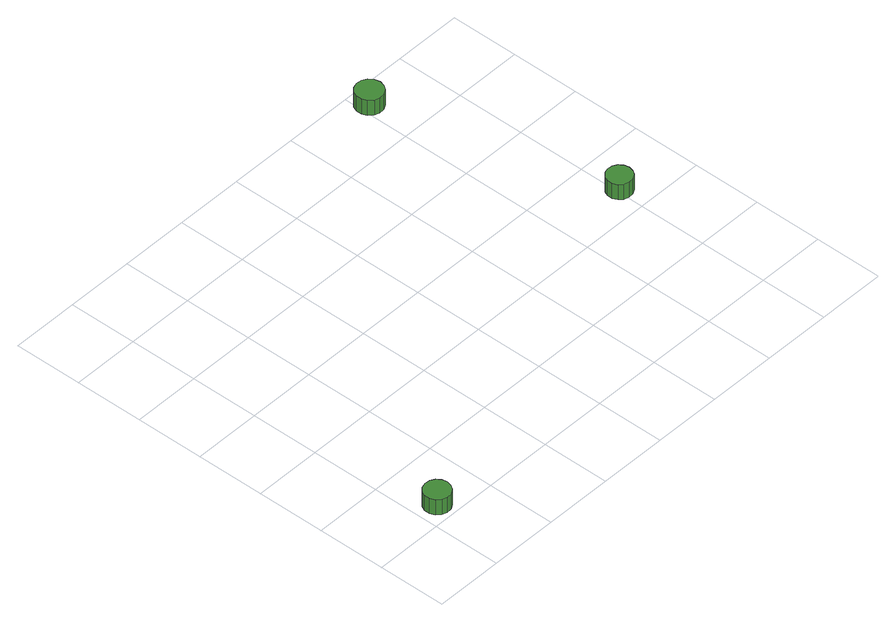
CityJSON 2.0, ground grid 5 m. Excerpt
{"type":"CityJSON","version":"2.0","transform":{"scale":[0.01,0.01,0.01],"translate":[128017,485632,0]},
"CityObjects":{
"tree1":{"type":"SolitaryVegetationObject","attributes":{"function":"something"},"geometry":[{"type":"MultiSurface","lod":"1","boundaries":[[[0,1,2,3,4,5,6,7,8,9,10,11,12,13,14]],[[15,16,17,18,19,20,21,22,23,24,25,26,27,28,29]],[[0,29,28,1]],[[1,28,27,2]],[[2,27,26,3]],[[3,26,25,4]],[[4,25,24,5]],[[5,24,23,6]],[[6,23,22,7]],[[7,22,21,8]],[[8,21,20,9]],[[9,20,19,10]],[[10,19,18,11]],[[11,18,17,12]],[[12,17,16,13]],[[13,16,15,14]],[[14,15,29,0]]]}]},
"tree2":{"type":"SolitaryVegetationObject","attributes":{"function":"something"},"geometry":[{"type":"MultiSurface","lod":"1","boundaries":[[[30,31,32,33,34,35,36,37,38,39,40,41,42,43,44]],[[45,46,47,48,49,50,51,52,53,54,55,56,57,58,59]],[[30,59,58,31]],[[31,58,57,32]],[[32,57,56,33]],[[33,56,55,34]],[[34,55,54,35]],[[35,54,53,36]],[[36,53,52,37]],[[37,52,51,38]],[[38,51,50,39]],[[39,50,49,40]],[[40,49,48,41]],[[41,48,47,42]],[[42,47,46,43]],[[43,46,45,44]],[[44,45,59,30]]]}]},
"tree3":{"type":"SolitaryVegetationObject","attributes":{"function":"something"},"geometry":[{"type":"MultiSurface","lod":"1","boundaries":[[[60,61,62,63,64,65,66,67,68,69,70,71,72,73,74]],[[75,76,77,78,79,80,81,82,83,84,85,86,87,88,89]],[[60,89,88,61]],[[61,88,87,62]],[[62,87,86,63]],[[63,86,85,64]],[[64,85,84,65]],[[65,84,83,66]],[[66,83,82,67]],[[67,82,81,68]],[[68,81,80,69]],[[69,80,79,70]],[[70,79,78,71]],[[71,78,77,72]],[[72,77,76,73]],[[73,76,75,74]],[[74,75,89,60]]]}]}
},
"vertices":[
[214,98,211],[206,137,211],[183,168,211],[149,188,211],[110,192,211],[72,180,211],[43,154,211],[27,118,211],[27,78,211],[43,43,211],[72,16,211],[110,4,211],[149,8,211],[183,28,211],[206,60,211],[206,60,86],[183,28,86],[149,8,86],[110,4,86],[72,16,86],[43,43,86],[27,78,86],[27,118,86],[43,154,86],[72,180,86],[110,192,86],[149,188,86],[183,168,86],[206,137,86],[214,98,86],
[3112,1206,168],[3104,1243,168],[3082,1274,168],[3049,1293,168],[3011,1297,168],[2975,1285,168],[2947,1260,168],[2931,1225,168],[2931,1187,168],[2947,1152,168],[2975,1127,168],[3011,1115,168],[3049,1119,168],[3082,1138,168],[3104,1169,168],[3104,1169,43],[3082,1138,43],[3049,1119,43],[3011,1115,43],[2975,1127,43],[2947,1152,43],[2931,1187,43],[2931,1225,43],[2947,1260,43],[2975,1285,43],[3011,1297,43],[3049,1293,43],[3082,1274,43],[3104,1243,43],[3112,1206,43],
[2659,2855,175],[2650,2896,175],[2626,2929,175],[2590,2950,175],[2549,2954,175],[2510,2941,175],[2479,2914,175],[2463,2876,175],[2463,2835,175],[2479,2797,175],[2510,2769,175],[2549,2757,175],[2590,2761,175],[2626,2782,175],[2650,2815,175],[2650,2815,50],[2626,2782,50],[2590,2761,50],[2549,2757,50],[2510,2769,50],[2479,2797,50],[2463,2835,50],[2463,2876,50],[2479,2914,50],[2510,2941,50],[2549,2954,50],[2590,2950,50],[2626,2929,50],[2650,2896,50],[2659,2855,50]
]}
